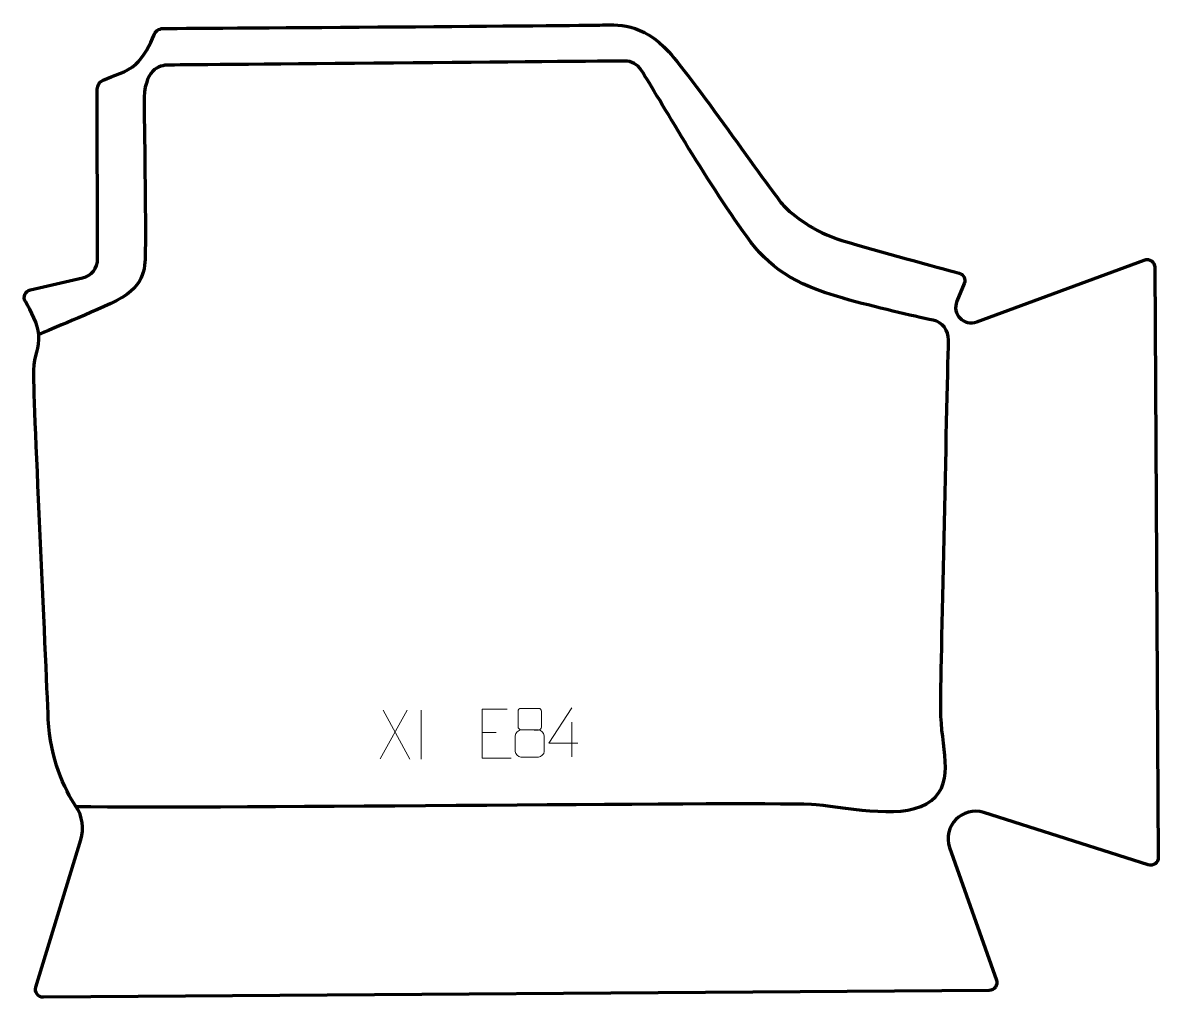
# Model space of a CAD drawing. Header units: millimetres. Extents: x -290 to 290, y -249 to 250.
import ezdxf

# ---------------------------------------------------------------- set-up
doc = ezdxf.new("R2010")
doc.units = ezdxf.units.MM
doc.header["$MEASUREMENT"] = 0
for name, color, linetype in [('layer 1', 7, 'Continuous'), ('layer 2', 7, 'Continuous'), ('layer 3', 7, 'Continuous')]:
    doc.layers.add(name, color=color, linetype=linetype)

msp = doc.modelspace()

# ---------------------------------------------------------------- linework, layer by layer
at = {"layer": 'layer 1', "color": 250, "lineweight": 9}
for points in [[(-94.1126, -101.8319), (-94.1126, -101.8319), (-107.8532, -126.7277), (-107.8532, -126.7277)], [(-106.3986, -101.8319), (-106.3986, -101.8319), (-92.658, -126.7854), (-92.658, -126.7854)], [(-86.8905, -101.8309), (-86.8905, -101.8309), (-86.8905, -126.805), (-86.8905, -126.805)], [(-9.856, -107.9506), (-9.856, -107.9506), (-9.856, -125.6153), (-9.856, -125.6153)], [(-55.7757, -113.2245), (-55.7757, -113.2245), (-48.6076, -113.2245), (-48.6076, -113.2245)]]:
    msp.add_open_spline(points, degree=3, dxfattribs=at)
for points, knots in [([(-42.9018, -101.3448), (-42.9018, -101.3448), (-55.7757, -101.3448), (-55.7757, -101.3448), (-55.7757, -101.3448), (-55.7757, -101.3448), (-55.7757, -126.2984), (-55.7757, -126.2984), (-55.7757, -126.2984), (-55.7757, -126.2984), (-40.9099, -126.2984), (-40.9099, -126.2984)], [0, 0, 0, 0, 0.25, 0.25, 0.25, 0.25, 0.5, 0.5, 0.5, 0.5, 1, 1, 1, 1]), ([(-37.4246, -102.3059), (-37.4246, -104.5189), (-37.4246, -108.2012), (-37.4246, -110.4145), (-37.4246, -110.4145), (-37.4096, -110.9219), (-36.6022, -111.8533), (-35.9021, -111.8521), (-35.9021, -111.8521), (-32.9322, -111.8519), (-29.962, -111.9368), (-26.9916, -111.9371), (-26.9916, -111.9371), (-26.1945, -111.9329), (-25.4738, -111.1426), (-25.4764, -110.4219), (-25.4764, -110.4219), (-25.4767, -108.2059), (-25.4767, -104.5212), (-25.4764, -102.3059), (-25.4764, -102.3059), (-25.4949, -101.5951), (-26.1063, -100.8347), (-26.9402, -100.8421), (-26.9402, -100.8421), (-29.9573, -100.8424), (-32.9742, -100.8424), (-35.9908, -100.8421), (-35.9908, -100.8421), (-36.6172, -100.8345), (-37.4413, -101.5455), (-37.4246, -102.3059)], [0, 0, 0, 0, 0.11111111, 0.11111111, 0.11111111, 0.11111111, 0.22222222, 0.22222222, 0.22222222, 0.22222222, 0.33333333, 0.33333333, 0.33333333, 0.33333333, 0.44444444, 0.44444444, 0.44444444, 0.44444444, 0.55555556, 0.55555556, 0.55555556, 0.55555556, 0.66666667, 0.66666667, 0.66666667, 0.66666667, 0.77777778, 0.77777778, 0.77777778, 0.77777778, 1, 1, 1, 1]), ([(-6.9119, -118.7117), (-6.9119, -118.7117), (-21.7336, -118.7117), (-21.7336, -118.7117), (-21.7336, -118.7117), (-21.7336, -118.7117), (-9.856, -100.6412), (-9.856, -100.6412)], [0, 0, 0, 0, 0.33333333, 0.33333333, 0.33333333, 0.33333333, 1, 1, 1, 1]), ([(-38.8834, -114.8241), (-38.8834, -117.9949), (-38.8834, -119.697), (-38.8834, -122.8684), (-38.8834, -122.8684), (-38.8919, -124.0903), (-37.194, -125.783), (-35.9414, -125.7915), (-35.9414, -125.7915), (-32.9583, -125.7912), (-29.975, -125.7912), (-26.9916, -125.7915), (-26.9916, -125.7915), (-25.6683, -125.7798), (-24.0479, -124.1582), (-24.059, -122.859), (-24.059, -122.859), (-24.0593, -119.6908), (-24.0593, -117.992), (-24.059, -114.8241), (-24.059, -114.8241), (-24.1287, -113.4437), (-25.7065, -111.8651), (-27.0119, -111.8712), (-27.0119, -111.8712), (-29.9885, -111.8715), (-32.9651, -111.8715), (-35.9414, -111.8712), (-35.9414, -111.8712), (-37.0209, -111.8648), (-38.8672, -113.4437), (-38.8834, -114.8241)], [0, 0, 0, 0, 0.11111111, 0.11111111, 0.11111111, 0.11111111, 0.22222222, 0.22222222, 0.22222222, 0.22222222, 0.33333333, 0.33333333, 0.33333333, 0.33333333, 0.44444444, 0.44444444, 0.44444444, 0.44444444, 0.55555556, 0.55555556, 0.55555556, 0.55555556, 0.66666667, 0.66666667, 0.66666667, 0.66666667, 0.77777778, 0.77777778, 0.77777778, 0.77777778, 1, 1, 1, 1])]:
    msp.add_open_spline(points, degree=3, knots=knots, dxfattribs=at)
at = {"layer": 'layer 2', "color": 230, "lineweight": 200}
msp.add_open_spline([(287.9231, 124.5627), (287.9072, 127.3334), (285.1382, 129.2458), (282.5351, 128.2845), (282.5351, 128.2845), (282.5351, 128.2845), (196.9286, 96.664), (196.9286, 96.664), (196.9286, 96.664), (190.3761, 94.2436), (184.0822, 100.7812), (186.7658, 107.2197), (186.7658, 107.2197), (186.7658, 107.2197), (190.5158, 116.2174), (190.5158, 116.2174), (190.5158, 116.2174), (191.4433, 118.443), (190.2005, 120.9746), (187.8697, 121.6042), (187.8697, 121.6042), (176.8132, 124.5909), (147.3609, 132.5958), (128.0202, 138.3147), (128.0202, 138.3147), (113.7002, 142.5491), (102.6202, 151.4398), (98.1378, 156.2118), (98.1378, 156.2118), (93.6554, 160.9842), (53.0158, 219.7432), (39.5686, 234.6565), (39.5686, 234.6565), (26.1217, 249.5702), (12.9735, 248.6752), (4.3078, 248.3771), (4.3078, 248.3771), (-3.6861, 248.1019), (-189.9221, 246.8115), (-218.762, 246.6132), (-218.762, 246.6132), (-220.9397, 246.598), (-222.8585, 245.1795), (-223.5002, 243.1024), (-223.5002, 243.1024), (-224.7628, 239.014), (-229.085, 231.6022), (-232.6706, 228.3841), (-232.6706, 228.3841), (-237.4402, 224.1046), (-244.0301, 222.6003), (-249.4399, 220.1595), (-249.4399, 220.1595), (-251.231, 219.3513), (-252.3821, 217.5725), (-252.3821, 215.6107), (-252.3821, 215.6107), (-252.3821, 215.6107), (-252.1821, 128.863), (-252.1821, 128.863), (-252.1821, 128.863), (-252.1821, 124.2124), (-255.3998, 120.178), (-259.9407, 119.1356), (-259.9407, 119.1356), (-259.9407, 119.1356), (-286.5469, 113.0276), (-286.5469, 113.0276), (-286.5469, 113.0276), (-289.187, 112.4215), (-290.4694, 109.4296), (-289.0914, 107.1012), (-289.0914, 107.1012), (-286.3084, 102.3998), (-282.5139, 95.1625), (-282.2634, 90.2868), (-282.2634, 90.2868), (-281.8651, 82.5317), (-284.4549, 79.9546), (-284.8535, 72.0006), (-284.8535, 72.0006), (-285.2518, 64.0468), (-278.5769, -76.3383), (-277.3817, -106.5629), (-277.3817, -106.5629), (-276.6028, -126.2528), (-269.0875, -142.2294), (-263.2459, -150.9748), (-263.2459, -150.9748), (-259.8938, -155.9927), (-259.0284, -162.2661), (-260.8502, -168.0167), (-260.8502, -168.0167), (-260.8502, -168.0167), (-283.7776, -243.3461), (-283.7776, -243.3461), (-283.7776, -243.3461), (-284.5618, -245.9224), (-282.6187, -248.5192), (-279.9213, -248.4995), (-279.9213, -248.4995), (-279.9213, -248.4995), (203.1968, -245.0003), (203.1968, -245.0003), (203.1968, -245.0003), (205.9428, -244.9802), (207.8524, -242.2676), (206.9408, -239.6821), (206.9408, -239.6821), (206.9408, -239.6821), (183.087, -172.0409), (183.087, -172.0409), (183.087, -172.0409), (179.2471, -161.1527), (189.539, -150.5765), (200.5545, -154.0905), (200.5545, -154.0905), (200.5545, -154.0905), (284.4341, -180.8473), (284.4341, -180.8473), (284.4341, -180.8473), (287.0242, -181.6735), (289.6672, -179.7353), (289.6517, -177.0217), (289.6517, -177.0217), (289.6517, -177.0217), (287.9231, 124.5627), (287.9231, 124.5627)], degree=3, knots=[0, 0, 0, 0, 0.03030303, 0.03030303, 0.03030303, 0.03030303, 0.06060606, 0.06060606, 0.06060606, 0.06060606, 0.09090909, 0.09090909, 0.09090909, 0.09090909, 0.12121212, 0.12121212, 0.12121212, 0.12121212, 0.15151515, 0.15151515, 0.15151515, 0.15151515, 0.18181818, 0.18181818, 0.18181818, 0.18181818, 0.21212121, 0.21212121, 0.21212121, 0.21212121, 0.24242424, 0.24242424, 0.24242424, 0.24242424, 0.27272727, 0.27272727, 0.27272727, 0.27272727, 0.3030303, 0.3030303, 0.3030303, 0.3030303, 0.33333333, 0.33333333, 0.33333333, 0.33333333, 0.36363636, 0.36363636, 0.36363636, 0.36363636, 0.39393939, 0.39393939, 0.39393939, 0.39393939, 0.42424242, 0.42424242, 0.42424242, 0.42424242, 0.45454545, 0.45454545, 0.45454545, 0.45454545, 0.48484848, 0.48484848, 0.48484848, 0.48484848, 0.51515152, 0.51515152, 0.51515152, 0.51515152, 0.54545455, 0.54545455, 0.54545455, 0.54545455, 0.57575758, 0.57575758, 0.57575758, 0.57575758, 0.60606061, 0.60606061, 0.60606061, 0.60606061, 0.63636364, 0.63636364, 0.63636364, 0.63636364, 0.66666667, 0.66666667, 0.66666667, 0.66666667, 0.6969697, 0.6969697, 0.6969697, 0.6969697, 0.72727273, 0.72727273, 0.72727273, 0.72727273, 0.75757576, 0.75757576, 0.75757576, 0.75757576, 0.78787879, 0.78787879, 0.78787879, 0.78787879, 0.81818182, 0.81818182, 0.81818182, 0.81818182, 0.84848485, 0.84848485, 0.84848485, 0.84848485, 0.87878788, 0.87878788, 0.87878788, 0.87878788, 0.90909091, 0.90909091, 0.90909091, 0.90909091, 0.93939394, 0.93939394, 0.93939394, 0.93939394, 1, 1, 1, 1], dxfattribs=at)
at = {"layer": 'layer 3', "color": 142, "lineweight": 200}
msp.add_open_spline([(-263.2457, -150.9747), (-189.7353, -152.1699), (97.0345, -148.1937), (114.9637, -149.9865), (114.9637, -149.9865), (132.8933, -151.7793), (161.1896, -158.1583), (173.7404, -147.9986), (173.7404, -147.9986), (186.2908, -137.8386), (178.5212, -120.5066), (178.5212, -101.3822), (178.5212, -101.3822), (178.5212, -84.7399), (181.6892, 52.2585), (182.5118, 87.4911), (182.5118, 87.4911), (182.623, 92.2639), (179.3471, 96.4496), (174.6869, 97.485), (174.6869, 97.485), (164.2327, 99.8077), (145.3213, 103.981), (128.7348, 108.734), (128.7348, 108.734), (102.8158, 116.161), (90.8626, 124.5281), (79.3988, 140.2748), (79.3988, 140.2748), (58.2272, 169.3564), (35.0324, 210.529), (25.4933, 225.3839), (25.4933, 225.3839), (23.6408, 228.2689), (20.4337, 229.994), (17.0059, 229.9633), (17.0059, 229.9633), (-18.3664, 229.6468), (-211.5818, 227.921), (-215.9248, 227.921), (-215.9248, 227.921), (-220.706, 227.921), (-228.7744, 225.7137), (-228.4752, 208.3821), (-228.4752, 208.3821), (-228.1764, 191.0501), (-227.5788, 139.7679), (-227.8776, 131.6998), (-227.8776, 131.6998), (-228.1764, 123.6315), (-227.5788, 114.0694), (-245.5084, 106.001), (-245.5084, 106.001), (-263.4376, 97.9327), (-282.2636, 90.2869), (-282.2636, 90.2869)], degree=3, knots=[0, 0, 0, 0, 0.06666667, 0.06666667, 0.06666667, 0.06666667, 0.13333333, 0.13333333, 0.13333333, 0.13333333, 0.2, 0.2, 0.2, 0.2, 0.26666667, 0.26666667, 0.26666667, 0.26666667, 0.33333333, 0.33333333, 0.33333333, 0.33333333, 0.4, 0.4, 0.4, 0.4, 0.46666667, 0.46666667, 0.46666667, 0.46666667, 0.53333333, 0.53333333, 0.53333333, 0.53333333, 0.6, 0.6, 0.6, 0.6, 0.66666667, 0.66666667, 0.66666667, 0.66666667, 0.73333333, 0.73333333, 0.73333333, 0.73333333, 0.8, 0.8, 0.8, 0.8, 0.86666667, 0.86666667, 0.86666667, 0.86666667, 1, 1, 1, 1], dxfattribs=at)

doc.saveas('drawing.dxf')
